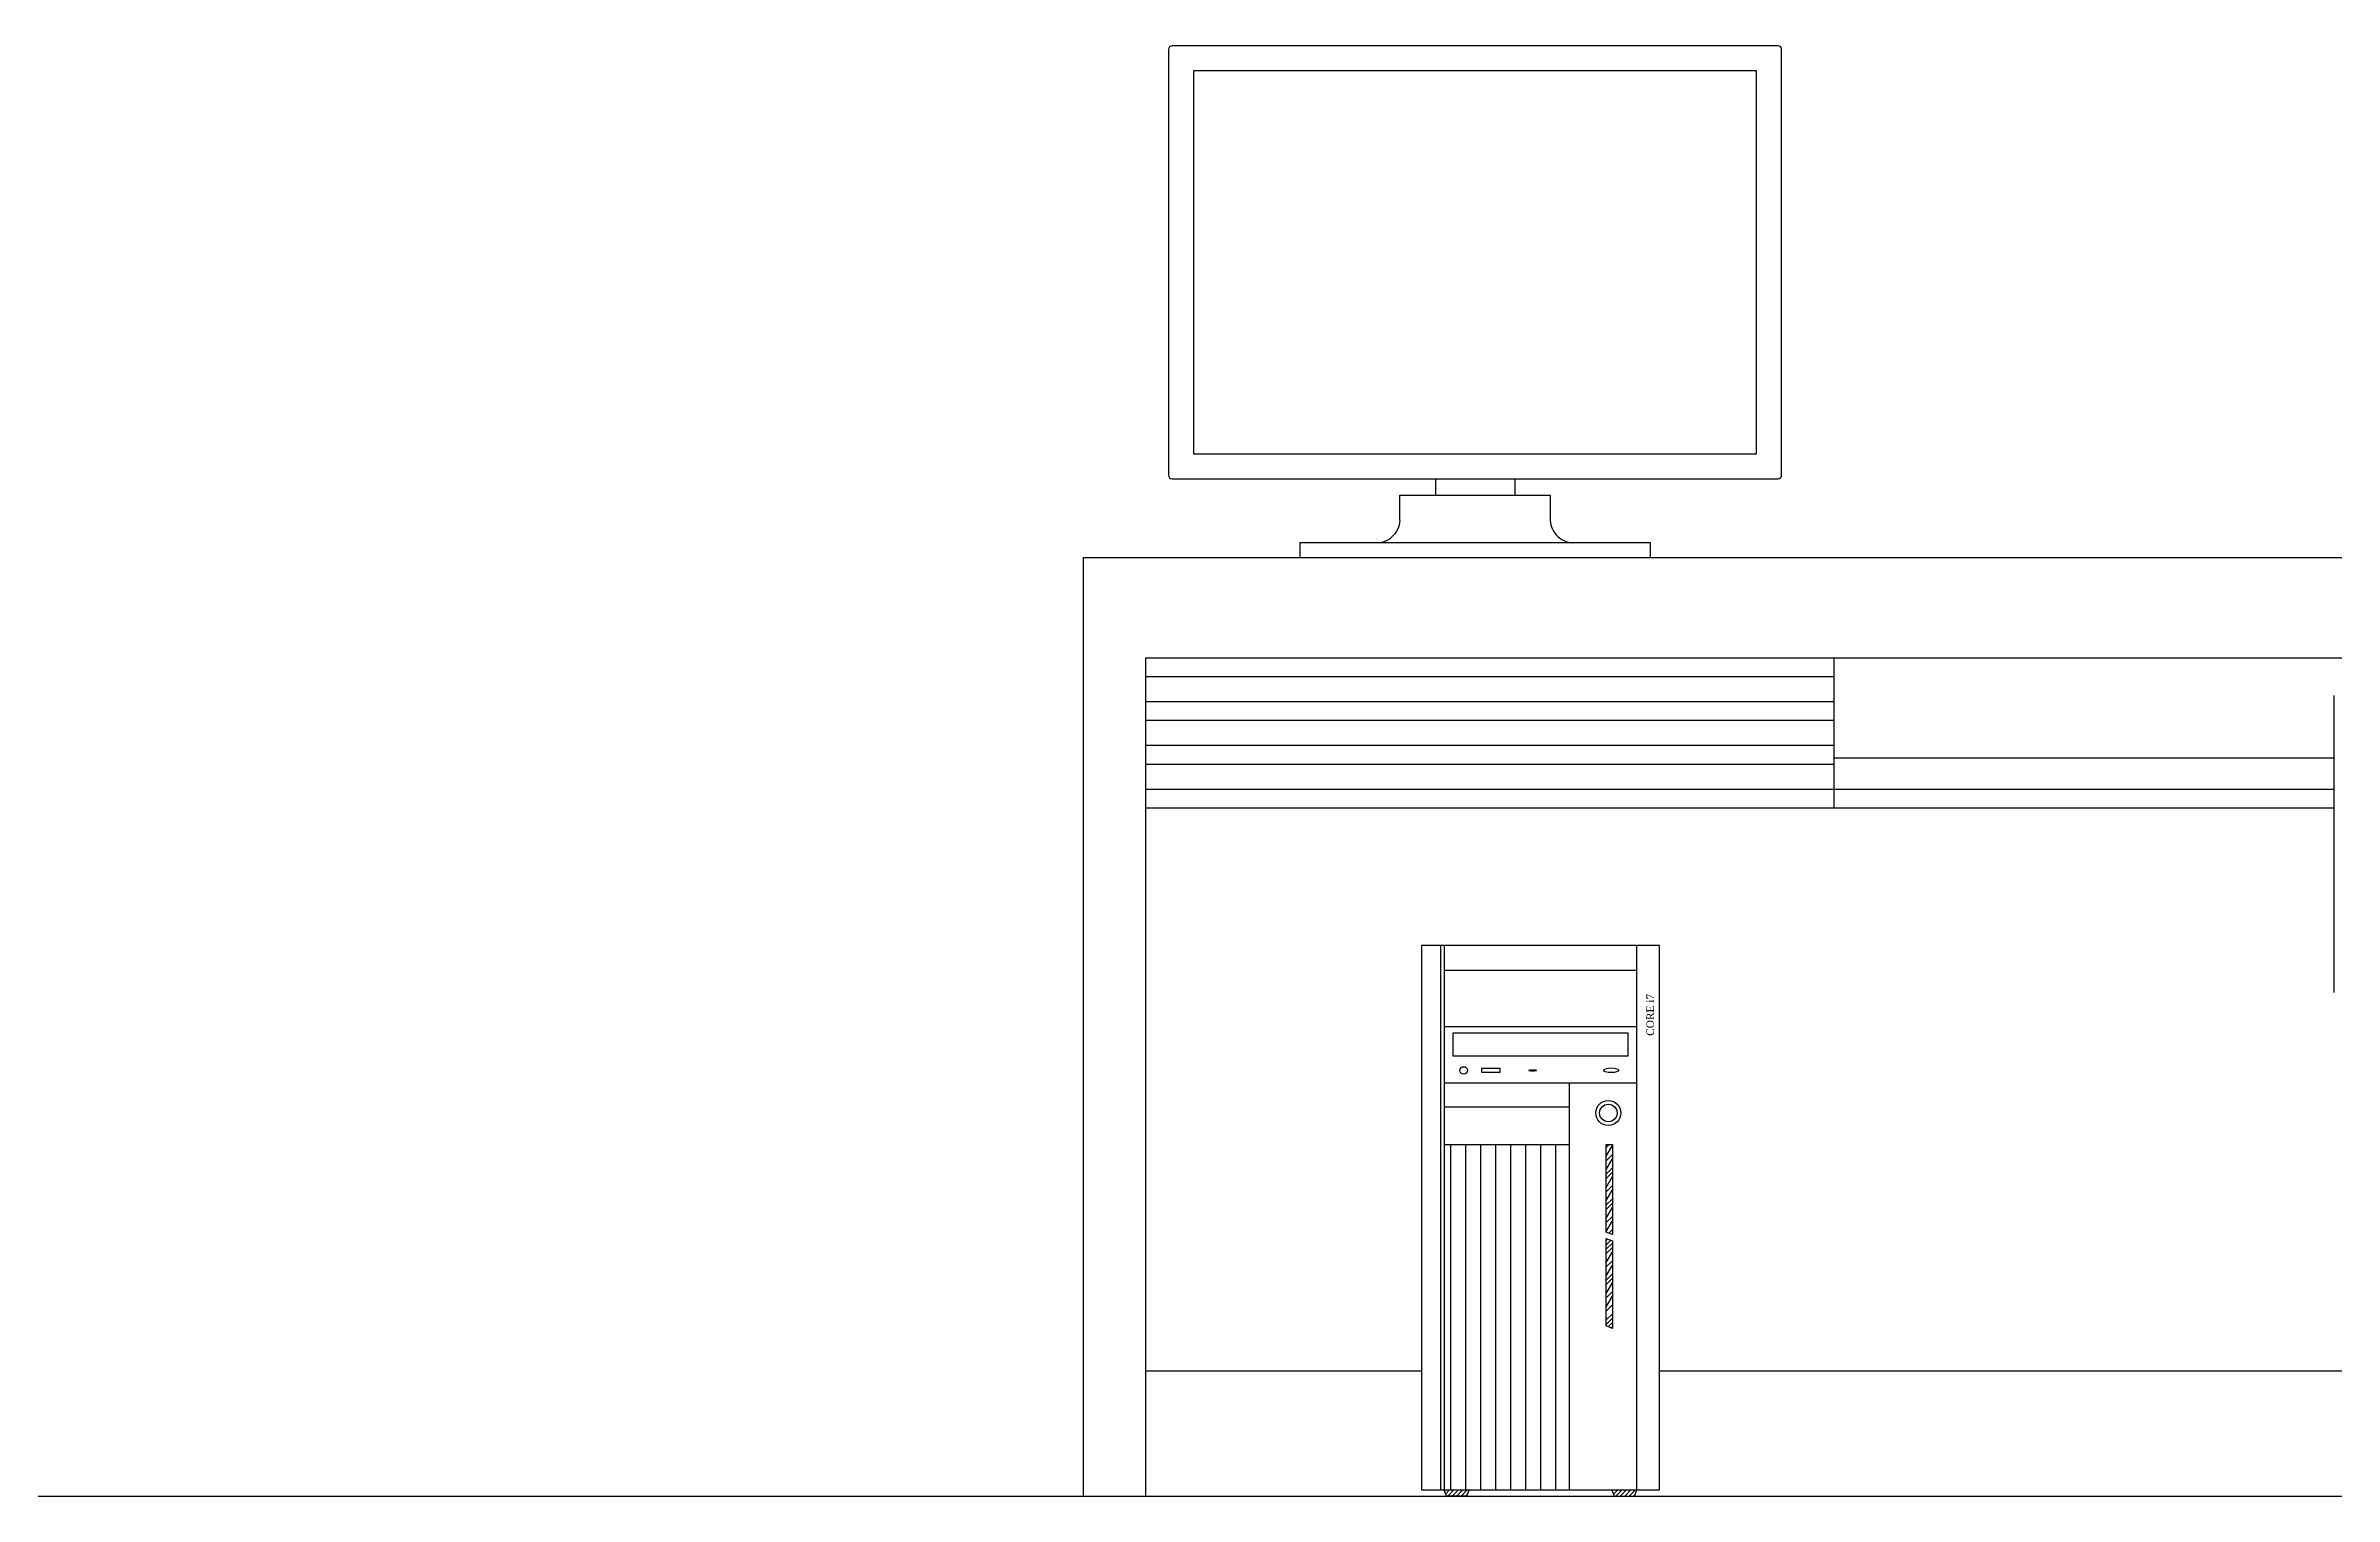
# Model space of a CAD drawing. Header units: millimetres. Extents: x 46 to 20372, y 30 to 14100.
# Drawn here: x 14718 to 16547, y 10032 to 11191 of the extents above; entities that cross this region are included whole.
import ezdxf
from ezdxf.enums import TextEntityAlignment as Align

# ---------------------------------------------------------------- set-up
doc = ezdxf.new("R2010")
doc.units = ezdxf.units.MM
doc.layers.get('0').update_dxf_attribs({"color": 250})
doc.styles.add('STYLE4', font='dutcheb.ttf')

msp = doc.modelspace()

# ---------------------------------------------------------------- linework, layer by layer
for p, q in [((15615.2, 11187.7), (15615.2, 10847.6)), ((16102.2, 11190.7), (15618.2, 11190.7)), ((16105.2, 10847.6), (16105.2, 11187.7)), ((16085.2, 11170.7), (15635.2, 11170.7)), ((15635.2, 11170.7), (15635.2, 10864.6)), ((16085.2, 10864.6), (16085.2, 11170.7)), ((15635.2, 10864.6), (16085.2, 10864.6)), ((15618.1, 10844.6), (16102.3, 10844.6)), ((15800.2, 10811.7), (15800.2, 10831.7)), ((15800.2, 10831.7), (15920.2, 10831.7)), ((15920.2, 10831.7), (15920.2, 10811.7)), ((15720.2, 10793.7), (16000.2, 10793.7)), ((15720.2, 10793.7), (15720.2, 10781.7)), ((16000.2, 10793.7), (16000.2, 10781.7)), ((15547, 10781.7), (16585.8, 10781.7)), ((15547, 10781.7), (15547, 10031.7)), ((15597, 10701.7), (16584, 10701.7)), ((15597, 10701.7), (15597, 10031.7)), ((16147, 10701.7), (16147, 10581.7)), ((15597, 10686.7), (16147, 10686.7)), ((15597, 10666.7), (16147, 10666.7)), ((16546.8, 10434.2), (16546.8, 10671.6)), ((15597, 10651.7), (16147, 10651.7)), ((15597, 10631.7), (16147, 10631.7)), ((15597, 10616.7), (16147, 10616.7)), ((16147, 10621.7), (16546.8, 10621.7)), ((15597, 10596.7), (16546.8, 10596.7)), ((15597, 10581.7), (16546.8, 10581.7)), ((15817.5, 10471.7), (15817.5, 10036.7)), ((16007.5, 10471.7), (15817.5, 10471.7)), ((15832.5, 10471.7), (15832.5, 10036.7)), ((15835.5, 10471.7), (15835.5, 10036.7)), ((15989.5, 10036.7), (15989.5, 10471.7)), ((16007.5, 10036.7), (16007.5, 10471.7)), ((15989.5, 10451.7), (15835.5, 10451.7)), ((15989.5, 10406.7), (15835.5, 10406.7)), ((15982.5, 10401.7), (15842.5, 10401.7)), ((15842.5, 10401.7), (15842.5, 10383.7)), ((15982.5, 10383.7), (15982.5, 10401.7)), ((15842.5, 10383.7), (15982.5, 10383.7)), ((15880.3, 10373.5), (15865.3, 10373.5)), ((15865.3, 10373.5), (15865.3, 10370.5)), ((15865.3, 10370.5), (15880.3, 10370.5)), ((15880.3, 10370.5), (15880.3, 10373.5)), ((15989.5, 10361.7), (15835.5, 10361.7)), ((15935.5, 10361.7), (15935.5, 10036.7)), ((15835.5, 10342.7), (15935.5, 10342.7)), ((15835.5, 10312.7), (15935.5, 10312.7)), ((15840.5, 10312.7), (15840.5, 10036.7)), ((15852.5, 10312.7), (15852.5, 10036.7)), ((15864.5, 10312.7), (15864.5, 10036.7)), ((15876.5, 10312.7), (15876.5, 10036.7)), ((15888.5, 10312.7), (15888.5, 10036.7)), ((15900.5, 10312.7), (15900.5, 10036.7)), ((15912.5, 10312.7), (15912.5, 10036.7)), ((15924.5, 10312.7), (15924.5, 10036.7)), ((15965.1, 10310.4), (15967.4, 10312.7)), ((15965.1, 10312.7), (15970.1, 10312.7)), ((15965.1, 10242.7), (15965.1, 10312.7)), ((15965.1, 10303.3), (15970.1, 10311.8)), ((15965.1, 10299.8), (15970.1, 10304.8)), ((15965.1, 10292.7), (15970.1, 10301.2)), ((15970.1, 10312.7), (15970.1, 10240.7)), ((15965.1, 10289.1), (15970.1, 10294.1)), ((15965.1, 10285.6), (15970.1, 10290.6)), ((15965.1, 10278.5), (15970.1, 10287.1)), ((15965.1, 10275), (15970.1, 10280)), ((15965.1, 10267.9), (15970.1, 10276.5)), ((15965.1, 10264.4), (15970.1, 10269.4)), ((15965.1, 10260.9), (15970.1, 10265.9)), ((15965.1, 10253.8), (15970.1, 10262.3)), ((15965.1, 10250.3), (15970.1, 10255.3)), ((15965.1, 10243.2), (15970.1, 10251.7)), ((15970.1, 10240.7), (15965.1, 10242.7)), ((15967.2, 10241.8), (15970.1, 10244.7)), ((15969.8, 10240.8), (15970.1, 10241.1)), ((15965.1, 10167.7), (15965.1, 10237.7)), ((15965.1, 10237.7), (15970.1, 10235.7)), ((15965.1, 10236.1), (15966.2, 10237.3)), ((15965.1, 10232.6), (15968.7, 10236.2)), ((15965.1, 10229), (15970.1, 10234)), ((15965.1, 10225.5), (15970.1, 10230.5)), ((15965.1, 10218.4), (15970.1, 10227)), ((15970.1, 10235.7), (15970.1, 10165.7)), ((15965.1, 10214.9), (15970.1, 10219.9)), ((15965.1, 10207.8), (15970.1, 10216.4)), ((15965.1, 10204.3), (15970.1, 10209.3)), ((15965.1, 10200.8), (15970.1, 10205.8)), ((15965.1, 10193.7), (15970.1, 10202.2)), ((15965.1, 10190.2), (15970.1, 10195.2)), ((15965.1, 10183.1), (15970.1, 10191.6)), ((15965.1, 10179.5), (15970.1, 10184.5)), ((15965.1, 10172.5), (15970.1, 10177.5)), ((15965.1, 10168.9), (15970.1, 10173.9)), ((15970.1, 10165.7), (15965.1, 10167.7)), ((15966.7, 10167.1), (15970.1, 10170.4)), ((15969.2, 10166), (15970.1, 10166.9)), ((15817.5, 10131.7), (15597, 10131.7)), ((16813.4, 10131.7), (16007.5, 10131.7)), ((46.1, 10031.7), (20372.3, 10031.7)), ((15817.5, 10036.7), (16007.5, 10036.7)), ((15837.5, 10031.7), (15835.5, 10036.7)), ((15835.7, 10036.1), (15836.3, 10036.7)), ((15836.8, 10033.6), (15839.9, 10036.7)), ((15853.5, 10031.7), (15837.5, 10031.7)), ((15838.4, 10031.7), (15843.4, 10036.7)), ((15841.9, 10031.7), (15846.9, 10036.7)), ((15845.5, 10031.7), (15850.5, 10036.7)), ((15849, 10031.7), (15854, 10036.7)), ((15852.5, 10031.7), (15854.2, 10033.3)), ((15855.5, 10036.7), (15853.5, 10031.7)), ((15969.5, 10036.7), (15971.5, 10031.7)), ((15969.8, 10035.8), (15970.7, 10036.7)), ((15970.9, 10033.3), (15974.2, 10036.7)), ((15971.5, 10031.7), (15987.5, 10031.7)), ((15972.7, 10031.7), (15977.7, 10036.7)), ((15976.3, 10031.7), (15981.3, 10036.7)), ((15979.8, 10031.7), (15984.8, 10036.7)), ((15983.3, 10031.7), (15988.3, 10036.7)), ((15986.9, 10031.7), (15987.9, 10032.7)), ((15987.5, 10031.7), (15989.5, 10036.7))]:
    msp.add_line(p, q)
for points in [[(15828.6, 10844.6), (15828.6, 10831.7)], [(15891.9, 10844.6), (15891.9, 10831.7)]]:
    msp.add_lwpolyline(points)
for centre, radius in [((15851.1, 10371.9), 3), ((15966.7, 10337.9), 10), ((15966.7, 10337.9), 7)]:
    msp.add_circle(centre, radius)
for centre, radius, start, end in [((15618.2, 11187.7), 3, 90, 180), ((16102.2, 11187.7), 3, 0, 90), ((15618.2, 10847.6), 3, 180, 268.2635), ((16102.2, 10847.6), 3, 271.7365, 0), ((15781.4, 10812.5), 18.9, 266.4767, 357.4977), ((15939.1, 10812.5), 18.9, 182.5023, 273.5233)]:
    msp.add_arc(centre, radius, start, end)
for centre, major_axis, ratio in [((15906.3, 10371.9), (-3.05, 0), 0.185097), ((15968.9, 10372), (-6.11, 0), 0.303759)]:
    msp.add_ellipse(centre, major_axis=major_axis, ratio=ratio)

# ---------------------------------------------------------------- texts
at = {"style": 'STYLE4'}
msp.add_text('CORE i7', height=6, rotation=90, dxfattribs=at).set_placement((16003.2, 10416.3), align=Align.CENTER)

doc.saveas('drawing.dxf')
